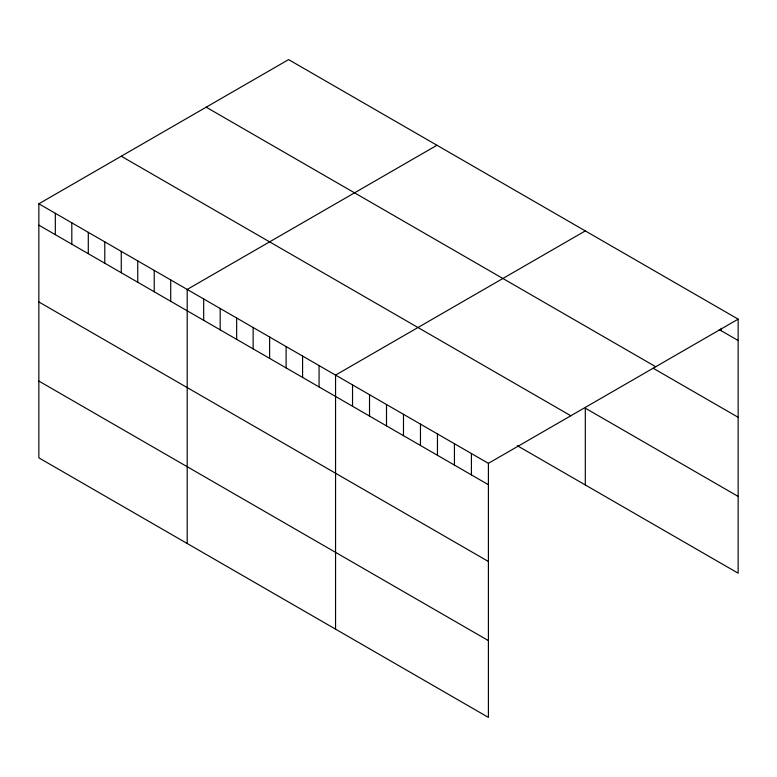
<?xml version="1.0" encoding="UTF-8"?>
<svg xmlns="http://www.w3.org/2000/svg" width="777" height="777" viewBox="0 0 777 777"><rect width="100%" height="100%" fill="white"/><g stroke="black" fill="none" stroke-linecap="round" stroke-linejoin="round"><path stroke-width="1.17" d="M38.85 203.797L488.403 463.345L488.403 717.394L38.85 457.847L38.85 203.797L288.597 59.606L738.15 319.153L738.15 573.203L517.307 445.707M436.956 145.25L187.199 289.442L187.199 543.502M585.304 230.905L335.557 375.097L335.557 629.147M488.403 463.345L738.15 319.153M719.172 329.555L738.15 340.511M206.187 107.187L655.73 366.734M653.234 368.279L738.15 417.298M738.15 496.416L585.304 408.168L585.304 484.955M121.27 156.216L570.813 415.753M38.85 225.155L488.403 484.702M38.85 301.942L488.403 561.489M38.85 381.06L488.403 640.607M721.163 328.331L721.163 330.711M471.416 453.535L471.416 474.902M454.438 443.735L454.438 465.093M437.451 433.925L437.451 455.283M420.464 424.116L420.464 445.483M403.486 414.316L403.486 435.674M386.499 404.506L386.499 425.874M369.522 394.706L369.522 416.064M352.535 384.897L352.535 406.264M319.065 365.578L319.065 386.936M302.583 356.06L302.583 377.428M286.101 346.542L286.101 367.909M269.619 337.024L269.619 358.391M253.137 327.515L253.137 348.873M236.655 317.997L236.655 339.355M220.173 308.479L220.173 329.837M203.681 298.96L203.681 320.328M170.717 279.924L170.717 301.291M154.234 270.415L154.234 291.773M137.752 260.897L137.752 282.255M121.27 251.379L121.27 272.737M104.788 241.861L104.788 263.228M88.296 232.342L88.296 253.71M71.814 222.824L71.814 244.192M55.332 213.316L55.332 234.673"/></g></svg>
